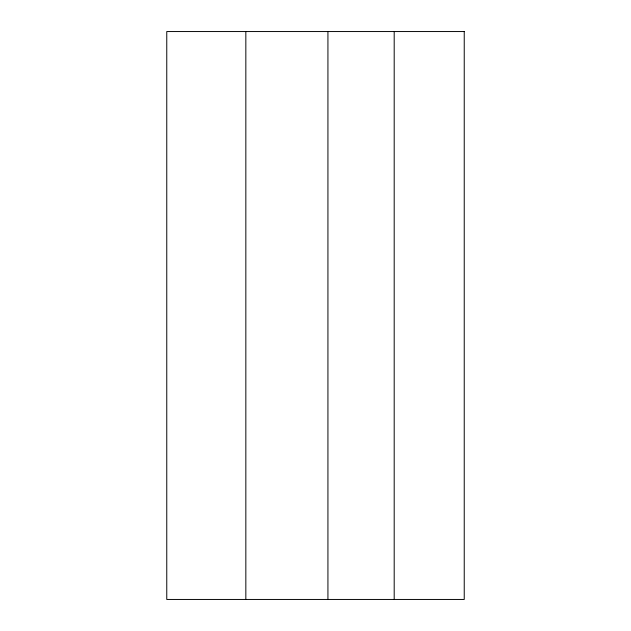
<?xml version="1.0" encoding="UTF-8"?>
<svg xmlns="http://www.w3.org/2000/svg" width="631" height="631" viewBox="0 0 631 631"><rect width="100%" height="100%" fill="white"/><g stroke="black" fill="none" stroke-linecap="round" stroke-linejoin="round"><path stroke-width="0.95" d="M394.194 31.55L394.194 599.45M327.931 31.55L327.931 599.45M245.838 31.55L245.838 599.45M464.235 31.55L166.765 31.55L166.765 599.45L464.235 599.45L464.235 31.55"/></g></svg>
